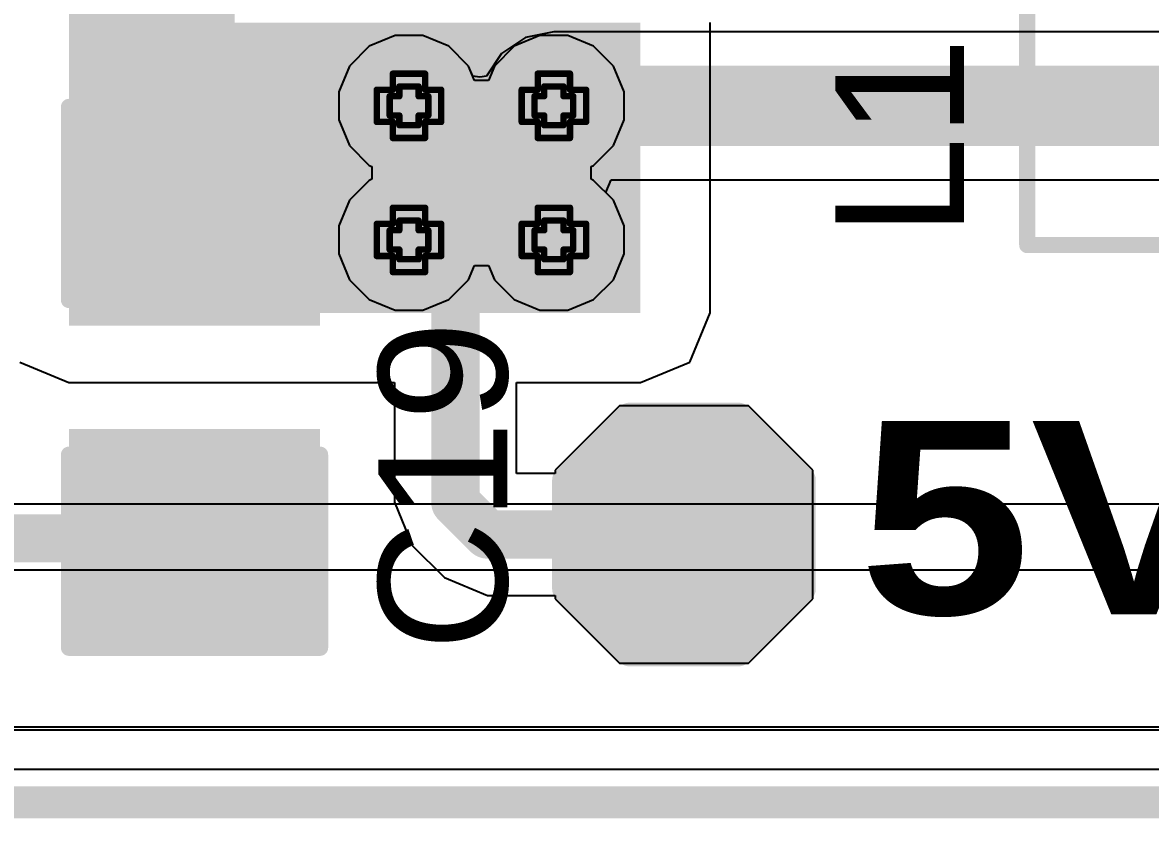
# Model space of a CAD drawing. Header units: inches. Extents: x -4 to 5258, y -4 to 5281.
# Drawn here: x 11.73 to 20.63, y -4.12 to 2.16 of the extents above; entities that cross this region are included whole.
import ezdxf

# ---------------------------------------------------------------- set-up
doc = ezdxf.new("R2010")
doc.units = ezdxf.units.IN
for name, color, linetype in [('Board Outline', 216, 'Continuous'), ('Bottom Layer', 5, 'Continuous'), ('Bottom Solder', 6, 'Continuous'), ('Drill Drawing', 1, 'Continuous'), ('Layer 1', 16, 'Continuous'), ('Layer 2', 76, 'Continuous'), ('Top Layer', 1, 'Continuous'), ('Top Overlay', 2, 'Continuous'), ('Top Paste', 8, 'Continuous'), ('Top Solder', 216, 'Continuous'), ('Via Holes', 16, 'Continuous')]:
    doc.layers.add(name, color=color, linetype=linetype)
doc.styles.add('Arial', font='', dxfattribs={"height": 0.2})
doc.styles.add('Arial Black_Bold', font='', dxfattribs={"height": 0.2})
doc.styles.get('Arial').set_extended_font_data('Arial')
doc.styles.get('Arial Black_Bold').set_extended_font_data('Arial Black', bold=True)

# ---------------------------------------------------------------- blocks, each defined once
blk = doc.blocks.new('T__________34')
at = {"layer": 'Top Layer'}
blk.add_hatch(color=1, dxfattribs=at).paths.add_polyline_path([(0.381, 0.762), (-0.381, 0.762), (-0.762, 0.381), (-0.762, -0.381), (-0.381, -0.762), (0.381, -0.762), (0.762, -0.381), (0.762, 0.381)])
at = {"layer": 'Top Paste'}
blk.add_hatch(color=8, dxfattribs=at).paths.add_polyline_path([(0.381, 0.762), (-0.381, 0.762), (-0.762, 0.381), (-0.762, -0.381), (-0.381, -0.762), (0.381, -0.762), (0.762, -0.381), (0.762, 0.381)])
at = {"layer": 'Top Solder'}
blk.add_hatch(color=216, dxfattribs=at).paths.add_polyline_path([(0.4318, 0.8636), (-0.4318, 0.8636), (-0.8636, 0.4318), (-0.8636, -0.4318), (-0.4318, -0.8636), (0.4318, -0.8636), (0.8636, -0.4318), (0.8636, 0.4318)])
at = {"layer": 'Top Overlay'}
for points in [[(-0.9398, 0.4318, 0.2, 0.2, 0), (-0.4318, 0.9398, 0.2, 0.2, 0)], [(-0.4318, 0.9398, 0.2, 0.2, 0), (0.4318, 0.9398, 0.2, 0.2, 0)], [(0.4318, 0.9398, 0.2, 0.2, 0), (0.9398, 0.4318, 0.2, 0.2, 0)], [(-0.9398, -0.4318, 0.2, 0.2, 0), (-0.9398, 0.4318, 0.2, 0.2, 0)], [(0.9398, -0.4318, 0.2, 0.2, 0), (0.9398, 0.4318, 0.2, 0.2, 0)], [(-0.9398, -0.4318, 0.2, 0.2, 0), (-0.4318, -0.9398, 0.2, 0.2, 0)], [(0.4318, -0.9398, 0.2, 0.2, 0), (0.9398, -0.4318, 0.2, 0.2, 0)], [(-0.4318, -0.9398, 0.2, 0.2, 0), (0.4318, -0.9398, 0.2, 0.2, 0)]]:
    blk.add_lwpolyline(points, format="xyseb", dxfattribs=at)
for points in [[(-0.4818, 0.9398, 0.1, 0.1, 1), (-0.3818, 0.9398, 0.1, 0.1, 1)], [(-0.4818, 0.9398, 0.1, 0.1, 1), (-0.3818, 0.9398, 0.1, 0.1, 1)], [(0.3818, 0.9398, 0.1, 0.1, 1), (0.4818, 0.9398, 0.1, 0.1, 1)], [(0.3818, 0.9398, 0.1, 0.1, 1), (0.4818, 0.9398, 0.1, 0.1, 1)], [(-0.9898, 0.4318, 0.1, 0.1, 1), (-0.8898, 0.4318, 0.1, 0.1, 1)], [(-0.9898, 0.4318, 0.1, 0.1, 1), (-0.8898, 0.4318, 0.1, 0.1, 1)], [(0.8898, 0.4318, 0.1, 0.1, 1), (0.9898, 0.4318, 0.1, 0.1, 1)], [(0.8898, 0.4318, 0.1, 0.1, 1), (0.9898, 0.4318, 0.1, 0.1, 1)], [(-0.9898, -0.4318, 0.1, 0.1, 1), (-0.8898, -0.4318, 0.1, 0.1, 1)], [(-0.9898, -0.4318, 0.1, 0.1, 1), (-0.8898, -0.4318, 0.1, 0.1, 1)], [(0.8898, -0.4318, 0.1, 0.1, 1), (0.9898, -0.4318, 0.1, 0.1, 1)], [(0.8898, -0.4318, 0.1, 0.1, 1), (0.9898, -0.4318, 0.1, 0.1, 1)], [(-0.4818, -0.9398, 0.1, 0.1, 1), (-0.3818, -0.9398, 0.1, 0.1, 1)], [(-0.4818, -0.9398, 0.1, 0.1, 1), (-0.3818, -0.9398, 0.1, 0.1, 1)], [(0.3818, -0.9398, 0.1, 0.1, 1), (0.4818, -0.9398, 0.1, 0.1, 1)], [(0.3818, -0.9398, 0.1, 0.1, 1), (0.4818, -0.9398, 0.1, 0.1, 1)]]:
    blk.add_lwpolyline(points, format="xyseb", close=True, dxfattribs=at)
blk = doc.blocks.new('SRP1265A_150M_205')
at = {"layer": 'Top Overlay'}
for points in [[(-6.3262, 6.3262, 0.127, 0.127, 0), (-6.3262, 3.0624, 0.127, 0.127, 0)], [(-6.3262, 6.3262, 0.127, 0.127, 0), (6.3262, 6.3262, 0.127, 0.127, 0)]]:
    blk.add_lwpolyline(points, format="xyseb", dxfattribs=at)
blk.add_lwpolyline([(-6.358, 6.3262, 0.0635, 0.0635, 1), (-6.2945, 6.3262, 0.0635, 0.0635, 1)], format="xyseb", close=True, dxfattribs=at)
blk.add_lwpolyline([(-6.358, 6.3262, 0.0635, 0.0635, 1), (-6.2945, 6.3262, 0.0635, 0.0635, 1)], format="xyseb", close=True, dxfattribs=at)
blk = doc.blocks.new('C___1206_292')
at = {"layer": 'Top Layer'}
for points in [[(-2.032, 0.889), (-0.508, 0.889), (-0.508, -0.889), (-2.032, -0.889)], [(0.508, 0.889), (2.032, 0.889), (2.032, -0.889), (0.508, -0.889)]]:
    blk.add_hatch(color=1, dxfattribs=at).paths.add_polyline_path(points)
at = {"layer": 'Top Paste'}
for points in [[(-2.032, 0.889), (-0.508, 0.889), (-0.508, -0.889), (-2.032, -0.889)], [(0.508, 0.889), (2.032, 0.889), (2.032, -0.889), (0.508, -0.889)]]:
    blk.add_hatch(color=8, dxfattribs=at).paths.add_polyline_path(points)
at = {"layer": 'Top Solder'}
for points in [[(-2.1336, 0.9906), (-0.4064, 0.9906), (-0.4064, -0.9906), (-2.1336, -0.9906)], [(0.4064, 0.9906), (2.1336, 0.9906), (2.1336, -0.9906), (0.4064, -0.9906)]]:
    blk.add_hatch(color=216, dxfattribs=at).paths.add_polyline_path(points)
at = {"layer": 'Top Overlay'}
for points in [[(-2.1336, 0.9906, 0.127, 0.127, 0), (-0.6096, 0.9906, 0.127, 0.127, 0)], [(-2.1336, 0.9906, 0.127, 0.127, 0), (-2.1336, -0.9906, 0.127, 0.127, 0)], [(0.6096, 0.9906, 0.127, 0.127, 0), (2.1336, 0.9906, 0.127, 0.127, 0)], [(2.1336, 0.9906, 0.127, 0.127, 0), (2.1336, -0.9906, 0.127, 0.127, 0)], [(-2.1336, -0.9906, 0.127, 0.127, 0), (-0.6096, -0.9906, 0.127, 0.127, 0)], [(0.6096, -0.9906, 0.127, 0.127, 0), (2.1336, -0.9906, 0.127, 0.127, 0)]]:
    blk.add_lwpolyline(points, format="xyseb", dxfattribs=at)
for points in [[(-2.1653, 0.9906, 0.0635, 0.0635, 1), (-2.1018, 0.9906, 0.0635, 0.0635, 1)], [(-2.1653, 0.9906, 0.0635, 0.0635, 1), (-2.1018, 0.9906, 0.0635, 0.0635, 1)], [(-0.6413, 0.9906, 0.0635, 0.0635, 1), (-0.5778, 0.9906, 0.0635, 0.0635, 1)], [(0.5779, 0.9906, 0.0635, 0.0635, 1), (0.6414, 0.9906, 0.0635, 0.0635, 1)], [(2.1019, 0.9906, 0.0635, 0.0635, 1), (2.1654, 0.9906, 0.0635, 0.0635, 1)], [(2.1019, 0.9906, 0.0635, 0.0635, 1), (2.1654, 0.9906, 0.0635, 0.0635, 1)], [(-2.1653, -0.9906, 0.0635, 0.0635, 1), (-2.1018, -0.9906, 0.0635, 0.0635, 1)], [(-2.1653, -0.9906, 0.0635, 0.0635, 1), (-2.1018, -0.9906, 0.0635, 0.0635, 1)], [(-0.6413, -0.9906, 0.0635, 0.0635, 1), (-0.5778, -0.9906, 0.0635, 0.0635, 1)], [(0.5779, -0.9906, 0.0635, 0.0635, 1), (0.6414, -0.9906, 0.0635, 0.0635, 1)], [(2.1019, -0.9906, 0.0635, 0.0635, 1), (2.1654, -0.9906, 0.0635, 0.0635, 1)], [(2.1019, -0.9906, 0.0635, 0.0635, 1), (2.1654, -0.9906, 0.0635, 0.0635, 1)]]:
    blk.add_lwpolyline(points, format="xyseb", close=True, dxfattribs=at)

msp = doc.modelspace()

# ---------------------------------------------------------------- hatches: boundary and pattern name
at = {"layer": 'Bottom Layer'}
h = msp.add_hatch(color=5, dxfattribs=at)
edge = h.paths.add_edge_path()
edge.add_arc((14.781, 1.5037), 0.3, 0, 360)
h = msp.add_hatch(color=5, dxfattribs=at)
edge = h.paths.add_edge_path()
edge.add_arc((15.924, 1.5037), 0.3, 0, 360)
h = msp.add_hatch(color=5, dxfattribs=at)
edge = h.paths.add_edge_path()
edge.add_arc((14.781, 0.446), 0.3, 0, 360)
h = msp.add_hatch(color=5, dxfattribs=at)
edge = h.paths.add_edge_path()
edge.add_arc((15.924, 0.446), 0.3, 0, 360)
at = {"layer": 'Bottom Solder'}
h = msp.add_hatch(color=6, dxfattribs=at)
edge = h.paths.add_edge_path()
edge.add_arc((14.781, 1.5037), 0.4016, 0, 360)
h = msp.add_hatch(color=6, dxfattribs=at)
edge = h.paths.add_edge_path()
edge.add_arc((15.924, 1.5037), 0.4016, 0, 360)
h = msp.add_hatch(color=6, dxfattribs=at)
edge = h.paths.add_edge_path()
edge.add_arc((14.781, 0.446), 0.4016, 0, 360)
h = msp.add_hatch(color=6, dxfattribs=at)
edge = h.paths.add_edge_path()
edge.add_arc((15.924, 0.446), 0.4016, 0, 360)
at = {"layer": 'Layer 1'}
h = msp.add_hatch(color=16, dxfattribs=at)
edge = h.paths.add_edge_path()
edge.add_arc((14.781, 1.5037), 0.3, 0, 360)
h = msp.add_hatch(color=16, dxfattribs=at)
edge = h.paths.add_edge_path()
edge.add_arc((15.924, 1.5037), 0.3, 0, 360)
h = msp.add_hatch(color=16, dxfattribs=at)
edge = h.paths.add_edge_path()
edge.add_arc((14.781, 0.446), 0.3, 0, 360)
h = msp.add_hatch(color=16, dxfattribs=at)
edge = h.paths.add_edge_path()
edge.add_arc((15.924, 0.446), 0.3, 0, 360)
at = {"layer": 'Layer 2'}
h = msp.add_hatch(color=76, dxfattribs=at)
edge = h.paths.add_edge_path()
edge.add_arc((14.781, 1.5037), 0.3, 0, 360)
h = msp.add_hatch(color=76, dxfattribs=at)
edge = h.paths.add_edge_path()
edge.add_arc((15.924, 1.5037), 0.3, 0, 360)
h = msp.add_hatch(color=76, dxfattribs=at)
edge = h.paths.add_edge_path()
edge.add_arc((14.781, 0.446), 0.3, 0, 360)
h = msp.add_hatch(color=76, dxfattribs=at)
edge = h.paths.add_edge_path()
edge.add_arc((15.924, 0.446), 0.3, 0, 360)
at = {"layer": 'Top Layer'}
for points in [[(12.0988, -0.1301), (13.4062, -0.1301), (13.4062, 3.2335), (12.0988, 3.2335)], [(12.1496, -0.1301), (16.6063, -0.1301), (16.6063, 2.1607), (12.1496, 2.1607)]]:
    msp.add_hatch(color=1, dxfattribs=at).paths.add_polyline_path(points)
h = msp.add_hatch(color=1, dxfattribs=at)
edge = h.paths.add_edge_path()
edge.add_arc((14.781, 1.5037), 0.3, 0, 360)
h = msp.add_hatch(color=1, dxfattribs=at)
edge = h.paths.add_edge_path()
edge.add_arc((15.924, 1.5037), 0.3, 0, 360)
h = msp.add_hatch(color=1, dxfattribs=at)
edge = h.paths.add_edge_path()
edge.add_arc((14.781, 0.446), 0.3, 0, 360)
h = msp.add_hatch(color=1, dxfattribs=at)
edge = h.paths.add_edge_path()
edge.add_arc((15.924, 0.446), 0.3, 0, 360)
at = {"layer": 'Top Solder'}
h = msp.add_hatch(color=216, dxfattribs=at)
edge = h.paths.add_edge_path()
edge.add_arc((14.781, 1.5037), 0.4016, 0, 360)
h = msp.add_hatch(color=216, dxfattribs=at)
edge = h.paths.add_edge_path()
edge.add_arc((15.924, 1.5037), 0.4016, 0, 360)
h = msp.add_hatch(color=216, dxfattribs=at)
edge = h.paths.add_edge_path()
edge.add_arc((14.781, 0.446), 0.4016, 0, 360)
h = msp.add_hatch(color=216, dxfattribs=at)
edge = h.paths.add_edge_path()
edge.add_arc((15.924, 0.446), 0.4016, 0, 360)
at = {"layer": 'Via Holes'}
h = msp.add_hatch(color=7, dxfattribs=at)
edge = h.paths.add_edge_path()
edge.add_arc((14.781, 1.5037), 0.15, 0, 360)
h = msp.add_hatch(color=7, dxfattribs=at)
edge = h.paths.add_edge_path()
edge.add_arc((15.924, 1.5037), 0.15, 0, 360)
h = msp.add_hatch(color=7, dxfattribs=at)
edge = h.paths.add_edge_path()
edge.add_arc((14.781, 0.446), 0.15, 0, 360)
h = msp.add_hatch(color=7, dxfattribs=at)
edge = h.paths.add_edge_path()
edge.add_arc((15.924, 0.446), 0.15, 0, 360)

# ---------------------------------------------------------------- linework, layer by layer
at = {"layer": 'Board Outline'}
msp.add_lwpolyline([(-4.0093, -3.9907, 0.254, 0.254, 0), (145.9907, -3.9907, 0.254, 0.254, 0)], format="xyseb", dxfattribs=at)
at = {"layer": 'Bottom Layer'}
for p, q in [((14.6708, 2.0577), (14.4671, 1.9733)), ((14.8912, 2.0577), (14.6708, 2.0577)), ((15.0948, 1.9733), (14.8912, 2.0577)), ((15.924, 2.0864), (15.701, 2.042)), ((23.9084, 2.0864), (15.924, 2.0864)), ((14.4671, 1.9733), (14.3113, 1.8175)), ((15.2506, 1.8175), (15.0948, 1.9733)), ((15.701, 2.042), (15.5119, 1.9157)), ((15.5119, 1.9157), (15.3934, 1.7383)), ((14.3113, 1.8175), (14.227, 1.6139)), ((15.284, 1.7368), (15.2506, 1.8175)), ((15.3412, 1.7311), (15.284, 1.7368)), ((15.3934, 1.7383), (15.3412, 1.7311)), ((14.227, 1.6139), (14.227, 1.3935)), ((14.227, 1.3935), (14.3113, 1.1898)), ((14.3113, 1.1898), (14.4671, 1.034)), ((14.4671, 1.034), (14.4874, 1.0256)), ((14.4874, 1.0256), (14.4874, 0.924)), ((14.4671, 0.9156), (14.3113, 0.7598)), ((14.4874, 0.924), (14.4671, 0.9156)), ((16.3341, 0.8194), (16.3761, 0.921)), ((16.3761, 0.921), (24.1498, 0.921)), ((16.3936, 0.7598), (16.3341, 0.8194)), ((14.3113, 0.7598), (14.227, 0.5562)), ((16.478, 0.5562), (16.3936, 0.7598)), ((14.227, 0.5562), (14.227, 0.3358)), ((16.478, 0.3358), (16.478, 0.5562)), ((14.227, 0.3358), (14.3113, 0.1322)), ((16.3936, 0.1322), (16.478, 0.3358)), ((15.2506, 0.1322), (15.2975, 0.2453)), ((15.2975, 0.2453), (15.4074, 0.2453)), ((15.4074, 0.2453), (15.4543, 0.1322)), ((14.3113, 0.1322), (14.4671, -0.0237)), ((15.0948, -0.0237), (15.2506, 0.1322)), ((15.4543, 0.1322), (15.6101, -0.0237)), ((16.2378, -0.0237), (16.3936, 0.1322)), ((14.4671, -0.0237), (14.6708, -0.108)), ((14.8912, -0.108), (15.0948, -0.0237)), ((15.6101, -0.0237), (15.8138, -0.108)), ((16.0342, -0.108), (16.2378, -0.0237)), ((14.6708, -0.108), (14.8912, -0.108)), ((15.8138, -0.108), (16.0342, -0.108)), ((49.0631, -3.4203), (3.5813, -3.4203))]:
    msp.add_line(p, q, dxfattribs=at)
msp.add_lwpolyline([(15.924, 1.5037, 0.635, 0.635, 0), (24.1498, 1.5037, 0.635, 0.635, 0)], format="xyseb", dxfattribs=at)
msp.add_lwpolyline([(15.7652, 1.5037, 0.3175, 0.3175, 1), (16.0827, 1.5037, 0.3175, 0.3175, 1)], format="xyseb", close=True, dxfattribs=at)
at = {"layer": 'Drill Drawing'}
for points in [[(14.654, 1.6307, 0.0508, 0.0508, 0), (14.654, 1.7577, 0.0508, 0.0508, 0)], [(14.654, 1.7577, 0.0508, 0.0508, 0), (14.908, 1.7577, 0.0508, 0.0508, 0)], [(14.908, 1.6307, 0.0508, 0.0508, 0), (14.908, 1.7577, 0.0508, 0.0508, 0)], [(15.797, 1.6307, 0.0508, 0.0508, 0), (15.797, 1.7577, 0.0508, 0.0508, 0)], [(15.797, 1.7577, 0.0508, 0.0508, 0), (16.051, 1.7577, 0.0508, 0.0508, 0)], [(16.051, 1.6307, 0.0508, 0.0508, 0), (16.051, 1.7577, 0.0508, 0.0508, 0)], [(14.527, 1.3767, 0.0508, 0.0508, 0), (14.527, 1.6307, 0.0508, 0.0508, 0)], [(14.527, 1.6307, 0.0508, 0.0508, 0), (14.654, 1.6307, 0.0508, 0.0508, 0)], [(14.6286, 1.4275, 0.0508, 0.0508, 0), (14.6286, 1.5799, 0.0508, 0.0508, 0)], [(14.6286, 1.5799, 0.0508, 0.0508, 0), (14.7048, 1.5799, 0.0508, 0.0508, 0)], [(14.7048, 1.5799, 0.0508, 0.0508, 0), (14.7048, 1.6561, 0.0508, 0.0508, 0)], [(14.7048, 1.6561, 0.0508, 0.0508, 0), (14.8572, 1.6561, 0.0508, 0.0508, 0)], [(14.8572, 1.5799, 0.0508, 0.0508, 0), (14.8572, 1.6561, 0.0508, 0.0508, 0)], [(14.8572, 1.5799, 0.0508, 0.0508, 0), (14.9334, 1.5799, 0.0508, 0.0508, 0)], [(14.908, 1.6307, 0.0508, 0.0508, 0), (15.035, 1.6307, 0.0508, 0.0508, 0)], [(14.9334, 1.4275, 0.0508, 0.0508, 0), (14.9334, 1.5799, 0.0508, 0.0508, 0)], [(15.035, 1.3767, 0.0508, 0.0508, 0), (15.035, 1.6307, 0.0508, 0.0508, 0)], [(15.67, 1.3767, 0.0508, 0.0508, 0), (15.67, 1.6307, 0.0508, 0.0508, 0)], [(15.67, 1.6307, 0.0508, 0.0508, 0), (15.797, 1.6307, 0.0508, 0.0508, 0)], [(15.7716, 1.4275, 0.0508, 0.0508, 0), (15.7716, 1.5799, 0.0508, 0.0508, 0)], [(15.7716, 1.5799, 0.0508, 0.0508, 0), (15.8478, 1.5799, 0.0508, 0.0508, 0)], [(15.8478, 1.5799, 0.0508, 0.0508, 0), (15.8478, 1.6561, 0.0508, 0.0508, 0)], [(15.8478, 1.6561, 0.0508, 0.0508, 0), (16.0002, 1.6561, 0.0508, 0.0508, 0)], [(16.0002, 1.5799, 0.0508, 0.0508, 0), (16.0002, 1.6561, 0.0508, 0.0508, 0)], [(16.0002, 1.5799, 0.0508, 0.0508, 0), (16.0764, 1.5799, 0.0508, 0.0508, 0)], [(16.051, 1.6307, 0.0508, 0.0508, 0), (16.178, 1.6307, 0.0508, 0.0508, 0)], [(16.0764, 1.4275, 0.0508, 0.0508, 0), (16.0764, 1.5799, 0.0508, 0.0508, 0)], [(16.178, 1.3767, 0.0508, 0.0508, 0), (16.178, 1.6307, 0.0508, 0.0508, 0)], [(14.6286, 1.4275, 0.0508, 0.0508, 0), (14.7048, 1.4275, 0.0508, 0.0508, 0)], [(14.7048, 1.3513, 0.0508, 0.0508, 0), (14.7048, 1.4275, 0.0508, 0.0508, 0)], [(14.8572, 1.4275, 0.0508, 0.0508, 0), (14.9334, 1.4275, 0.0508, 0.0508, 0)], [(14.8572, 1.3513, 0.0508, 0.0508, 0), (14.8572, 1.4275, 0.0508, 0.0508, 0)], [(15.7716, 1.4275, 0.0508, 0.0508, 0), (15.8478, 1.4275, 0.0508, 0.0508, 0)], [(15.8478, 1.3513, 0.0508, 0.0508, 0), (15.8478, 1.4275, 0.0508, 0.0508, 0)], [(16.0002, 1.4275, 0.0508, 0.0508, 0), (16.0764, 1.4275, 0.0508, 0.0508, 0)], [(16.0002, 1.3513, 0.0508, 0.0508, 0), (16.0002, 1.4275, 0.0508, 0.0508, 0)], [(14.527, 1.3767, 0.0508, 0.0508, 0), (14.654, 1.3767, 0.0508, 0.0508, 0)], [(14.654, 1.2497, 0.0508, 0.0508, 0), (14.654, 1.3767, 0.0508, 0.0508, 0)], [(14.7048, 1.3513, 0.0508, 0.0508, 0), (14.8572, 1.3513, 0.0508, 0.0508, 0)], [(14.908, 1.3767, 0.0508, 0.0508, 0), (15.035, 1.3767, 0.0508, 0.0508, 0)], [(14.908, 1.2497, 0.0508, 0.0508, 0), (14.908, 1.3767, 0.0508, 0.0508, 0)], [(15.67, 1.3767, 0.0508, 0.0508, 0), (15.797, 1.3767, 0.0508, 0.0508, 0)], [(15.797, 1.2497, 0.0508, 0.0508, 0), (15.797, 1.3767, 0.0508, 0.0508, 0)], [(15.8478, 1.3513, 0.0508, 0.0508, 0), (16.0002, 1.3513, 0.0508, 0.0508, 0)], [(16.051, 1.3767, 0.0508, 0.0508, 0), (16.178, 1.3767, 0.0508, 0.0508, 0)], [(16.051, 1.2497, 0.0508, 0.0508, 0), (16.051, 1.3767, 0.0508, 0.0508, 0)], [(14.654, 1.2497, 0.0508, 0.0508, 0), (14.908, 1.2497, 0.0508, 0.0508, 0)], [(15.797, 1.2497, 0.0508, 0.0508, 0), (16.051, 1.2497, 0.0508, 0.0508, 0)], [(14.654, 0.573, 0.0508, 0.0508, 0), (14.654, 0.7, 0.0508, 0.0508, 0)], [(14.654, 0.7, 0.0508, 0.0508, 0), (14.908, 0.7, 0.0508, 0.0508, 0)], [(14.908, 0.573, 0.0508, 0.0508, 0), (14.908, 0.7, 0.0508, 0.0508, 0)], [(15.797, 0.573, 0.0508, 0.0508, 0), (15.797, 0.7, 0.0508, 0.0508, 0)], [(15.797, 0.7, 0.0508, 0.0508, 0), (16.051, 0.7, 0.0508, 0.0508, 0)], [(16.051, 0.573, 0.0508, 0.0508, 0), (16.051, 0.7, 0.0508, 0.0508, 0)], [(14.7048, 0.5222, 0.0508, 0.0508, 0), (14.7048, 0.5984, 0.0508, 0.0508, 0)], [(14.7048, 0.5984, 0.0508, 0.0508, 0), (14.8572, 0.5984, 0.0508, 0.0508, 0)], [(14.8572, 0.5222, 0.0508, 0.0508, 0), (14.8572, 0.5984, 0.0508, 0.0508, 0)], [(15.8478, 0.5222, 0.0508, 0.0508, 0), (15.8478, 0.5984, 0.0508, 0.0508, 0)], [(15.8478, 0.5984, 0.0508, 0.0508, 0), (16.0002, 0.5984, 0.0508, 0.0508, 0)], [(16.0002, 0.5222, 0.0508, 0.0508, 0), (16.0002, 0.5984, 0.0508, 0.0508, 0)], [(14.527, 0.319, 0.0508, 0.0508, 0), (14.527, 0.573, 0.0508, 0.0508, 0)], [(14.527, 0.573, 0.0508, 0.0508, 0), (14.654, 0.573, 0.0508, 0.0508, 0)], [(14.6286, 0.3698, 0.0508, 0.0508, 0), (14.6286, 0.5222, 0.0508, 0.0508, 0)], [(14.6286, 0.5222, 0.0508, 0.0508, 0), (14.7048, 0.5222, 0.0508, 0.0508, 0)], [(14.8572, 0.5222, 0.0508, 0.0508, 0), (14.9334, 0.5222, 0.0508, 0.0508, 0)], [(14.908, 0.573, 0.0508, 0.0508, 0), (15.035, 0.573, 0.0508, 0.0508, 0)], [(14.9334, 0.3698, 0.0508, 0.0508, 0), (14.9334, 0.5222, 0.0508, 0.0508, 0)], [(15.035, 0.319, 0.0508, 0.0508, 0), (15.035, 0.573, 0.0508, 0.0508, 0)], [(15.67, 0.319, 0.0508, 0.0508, 0), (15.67, 0.573, 0.0508, 0.0508, 0)], [(15.67, 0.573, 0.0508, 0.0508, 0), (15.797, 0.573, 0.0508, 0.0508, 0)], [(15.7716, 0.3698, 0.0508, 0.0508, 0), (15.7716, 0.5222, 0.0508, 0.0508, 0)], [(15.7716, 0.5222, 0.0508, 0.0508, 0), (15.8478, 0.5222, 0.0508, 0.0508, 0)], [(16.0002, 0.5222, 0.0508, 0.0508, 0), (16.0764, 0.5222, 0.0508, 0.0508, 0)], [(16.051, 0.573, 0.0508, 0.0508, 0), (16.178, 0.573, 0.0508, 0.0508, 0)], [(16.0764, 0.3698, 0.0508, 0.0508, 0), (16.0764, 0.5222, 0.0508, 0.0508, 0)], [(16.178, 0.319, 0.0508, 0.0508, 0), (16.178, 0.573, 0.0508, 0.0508, 0)], [(14.6286, 0.3698, 0.0508, 0.0508, 0), (14.7048, 0.3698, 0.0508, 0.0508, 0)], [(14.7048, 0.2936, 0.0508, 0.0508, 0), (14.7048, 0.3698, 0.0508, 0.0508, 0)], [(14.8572, 0.3698, 0.0508, 0.0508, 0), (14.9334, 0.3698, 0.0508, 0.0508, 0)], [(14.8572, 0.2936, 0.0508, 0.0508, 0), (14.8572, 0.3698, 0.0508, 0.0508, 0)], [(15.7716, 0.3698, 0.0508, 0.0508, 0), (15.8478, 0.3698, 0.0508, 0.0508, 0)], [(15.8478, 0.2936, 0.0508, 0.0508, 0), (15.8478, 0.3698, 0.0508, 0.0508, 0)], [(16.0002, 0.3698, 0.0508, 0.0508, 0), (16.0764, 0.3698, 0.0508, 0.0508, 0)], [(16.0002, 0.2936, 0.0508, 0.0508, 0), (16.0002, 0.3698, 0.0508, 0.0508, 0)], [(14.527, 0.319, 0.0508, 0.0508, 0), (14.654, 0.319, 0.0508, 0.0508, 0)], [(14.654, 0.192, 0.0508, 0.0508, 0), (14.654, 0.319, 0.0508, 0.0508, 0)], [(14.7048, 0.2936, 0.0508, 0.0508, 0), (14.8572, 0.2936, 0.0508, 0.0508, 0)], [(14.908, 0.319, 0.0508, 0.0508, 0), (15.035, 0.319, 0.0508, 0.0508, 0)], [(14.908, 0.192, 0.0508, 0.0508, 0), (14.908, 0.319, 0.0508, 0.0508, 0)], [(15.67, 0.319, 0.0508, 0.0508, 0), (15.797, 0.319, 0.0508, 0.0508, 0)], [(15.797, 0.192, 0.0508, 0.0508, 0), (15.797, 0.319, 0.0508, 0.0508, 0)], [(15.8478, 0.2936, 0.0508, 0.0508, 0), (16.0002, 0.2936, 0.0508, 0.0508, 0)], [(16.051, 0.319, 0.0508, 0.0508, 0), (16.178, 0.319, 0.0508, 0.0508, 0)], [(16.051, 0.192, 0.0508, 0.0508, 0), (16.051, 0.319, 0.0508, 0.0508, 0)], [(14.654, 0.192, 0.0508, 0.0508, 0), (14.908, 0.192, 0.0508, 0.0508, 0)], [(15.797, 0.192, 0.0508, 0.0508, 0), (16.051, 0.192, 0.0508, 0.0508, 0)]]:
    msp.add_lwpolyline(points, format="xyseb", dxfattribs=at)
for points in [[(14.6413, 1.7577, 0.0254, 0.0254, 1), (14.6667, 1.7577, 0.0254, 0.0254, 1)], [(14.6413, 1.7577, 0.0254, 0.0254, 1), (14.6667, 1.7577, 0.0254, 0.0254, 1)], [(14.8953, 1.7577, 0.0254, 0.0254, 1), (14.9207, 1.7577, 0.0254, 0.0254, 1)], [(14.8953, 1.7577, 0.0254, 0.0254, 1), (14.9207, 1.7577, 0.0254, 0.0254, 1)], [(15.7843, 1.7577, 0.0254, 0.0254, 1), (15.8097, 1.7577, 0.0254, 0.0254, 1)], [(15.7843, 1.7577, 0.0254, 0.0254, 1), (15.8097, 1.7577, 0.0254, 0.0254, 1)], [(16.0383, 1.7577, 0.0254, 0.0254, 1), (16.0637, 1.7577, 0.0254, 0.0254, 1)], [(16.0383, 1.7577, 0.0254, 0.0254, 1), (16.0637, 1.7577, 0.0254, 0.0254, 1)], [(14.5143, 1.6307, 0.0254, 0.0254, 1), (14.5397, 1.6307, 0.0254, 0.0254, 1)], [(14.5143, 1.6307, 0.0254, 0.0254, 1), (14.5397, 1.6307, 0.0254, 0.0254, 1)], [(14.6159, 1.5799, 0.0254, 0.0254, 1), (14.6413, 1.5799, 0.0254, 0.0254, 1)], [(14.6159, 1.5799, 0.0254, 0.0254, 1), (14.6413, 1.5799, 0.0254, 0.0254, 1)], [(14.6413, 1.6307, 0.0254, 0.0254, 1), (14.6667, 1.6307, 0.0254, 0.0254, 1)], [(14.6413, 1.6307, 0.0254, 0.0254, 1), (14.6667, 1.6307, 0.0254, 0.0254, 1)], [(14.6921, 1.6561, 0.0254, 0.0254, 1), (14.7175, 1.6561, 0.0254, 0.0254, 1)], [(14.6921, 1.6561, 0.0254, 0.0254, 1), (14.7175, 1.6561, 0.0254, 0.0254, 1)], [(14.6921, 1.5799, 0.0254, 0.0254, 1), (14.7175, 1.5799, 0.0254, 0.0254, 1)], [(14.6921, 1.5799, 0.0254, 0.0254, 1), (14.7175, 1.5799, 0.0254, 0.0254, 1)], [(14.8445, 1.6561, 0.0254, 0.0254, 1), (14.8699, 1.6561, 0.0254, 0.0254, 1)], [(14.8445, 1.6561, 0.0254, 0.0254, 1), (14.8699, 1.6561, 0.0254, 0.0254, 1)], [(14.8445, 1.5799, 0.0254, 0.0254, 1), (14.8699, 1.5799, 0.0254, 0.0254, 1)], [(14.8445, 1.5799, 0.0254, 0.0254, 1), (14.8699, 1.5799, 0.0254, 0.0254, 1)], [(14.8953, 1.6307, 0.0254, 0.0254, 1), (14.9207, 1.6307, 0.0254, 0.0254, 1)], [(14.8953, 1.6307, 0.0254, 0.0254, 1), (14.9207, 1.6307, 0.0254, 0.0254, 1)], [(14.9207, 1.5799, 0.0254, 0.0254, 1), (14.9461, 1.5799, 0.0254, 0.0254, 1)], [(14.9207, 1.5799, 0.0254, 0.0254, 1), (14.9461, 1.5799, 0.0254, 0.0254, 1)], [(15.0223, 1.6307, 0.0254, 0.0254, 1), (15.0477, 1.6307, 0.0254, 0.0254, 1)], [(15.0223, 1.6307, 0.0254, 0.0254, 1), (15.0477, 1.6307, 0.0254, 0.0254, 1)], [(15.6573, 1.6307, 0.0254, 0.0254, 1), (15.6827, 1.6307, 0.0254, 0.0254, 1)], [(15.6573, 1.6307, 0.0254, 0.0254, 1), (15.6827, 1.6307, 0.0254, 0.0254, 1)], [(15.7589, 1.5799, 0.0254, 0.0254, 1), (15.7843, 1.5799, 0.0254, 0.0254, 1)], [(15.7589, 1.5799, 0.0254, 0.0254, 1), (15.7843, 1.5799, 0.0254, 0.0254, 1)], [(15.7843, 1.6307, 0.0254, 0.0254, 1), (15.8097, 1.6307, 0.0254, 0.0254, 1)], [(15.7843, 1.6307, 0.0254, 0.0254, 1), (15.8097, 1.6307, 0.0254, 0.0254, 1)], [(15.8351, 1.6561, 0.0254, 0.0254, 1), (15.8605, 1.6561, 0.0254, 0.0254, 1)], [(15.8351, 1.6561, 0.0254, 0.0254, 1), (15.8605, 1.6561, 0.0254, 0.0254, 1)], [(15.8351, 1.5799, 0.0254, 0.0254, 1), (15.8605, 1.5799, 0.0254, 0.0254, 1)], [(15.8351, 1.5799, 0.0254, 0.0254, 1), (15.8605, 1.5799, 0.0254, 0.0254, 1)], [(15.9875, 1.6561, 0.0254, 0.0254, 1), (16.0129, 1.6561, 0.0254, 0.0254, 1)], [(15.9875, 1.6561, 0.0254, 0.0254, 1), (16.0129, 1.6561, 0.0254, 0.0254, 1)], [(15.9875, 1.5799, 0.0254, 0.0254, 1), (16.0129, 1.5799, 0.0254, 0.0254, 1)], [(15.9875, 1.5799, 0.0254, 0.0254, 1), (16.0129, 1.5799, 0.0254, 0.0254, 1)], [(16.0383, 1.6307, 0.0254, 0.0254, 1), (16.0637, 1.6307, 0.0254, 0.0254, 1)], [(16.0383, 1.6307, 0.0254, 0.0254, 1), (16.0637, 1.6307, 0.0254, 0.0254, 1)], [(16.0637, 1.5799, 0.0254, 0.0254, 1), (16.0891, 1.5799, 0.0254, 0.0254, 1)], [(16.0637, 1.5799, 0.0254, 0.0254, 1), (16.0891, 1.5799, 0.0254, 0.0254, 1)], [(16.1653, 1.6307, 0.0254, 0.0254, 1), (16.1907, 1.6307, 0.0254, 0.0254, 1)], [(16.1653, 1.6307, 0.0254, 0.0254, 1), (16.1907, 1.6307, 0.0254, 0.0254, 1)], [(14.6159, 1.4275, 0.0254, 0.0254, 1), (14.6413, 1.4275, 0.0254, 0.0254, 1)], [(14.6159, 1.4275, 0.0254, 0.0254, 1), (14.6413, 1.4275, 0.0254, 0.0254, 1)], [(14.6921, 1.4275, 0.0254, 0.0254, 1), (14.7175, 1.4275, 0.0254, 0.0254, 1)], [(14.6921, 1.4275, 0.0254, 0.0254, 1), (14.7175, 1.4275, 0.0254, 0.0254, 1)], [(14.8445, 1.4275, 0.0254, 0.0254, 1), (14.8699, 1.4275, 0.0254, 0.0254, 1)], [(14.8445, 1.4275, 0.0254, 0.0254, 1), (14.8699, 1.4275, 0.0254, 0.0254, 1)], [(14.9207, 1.4275, 0.0254, 0.0254, 1), (14.9461, 1.4275, 0.0254, 0.0254, 1)], [(14.9207, 1.4275, 0.0254, 0.0254, 1), (14.9461, 1.4275, 0.0254, 0.0254, 1)], [(15.7589, 1.4275, 0.0254, 0.0254, 1), (15.7843, 1.4275, 0.0254, 0.0254, 1)], [(15.7589, 1.4275, 0.0254, 0.0254, 1), (15.7843, 1.4275, 0.0254, 0.0254, 1)], [(15.8351, 1.4275, 0.0254, 0.0254, 1), (15.8605, 1.4275, 0.0254, 0.0254, 1)], [(15.8351, 1.4275, 0.0254, 0.0254, 1), (15.8605, 1.4275, 0.0254, 0.0254, 1)], [(15.9875, 1.4275, 0.0254, 0.0254, 1), (16.0129, 1.4275, 0.0254, 0.0254, 1)], [(15.9875, 1.4275, 0.0254, 0.0254, 1), (16.0129, 1.4275, 0.0254, 0.0254, 1)], [(16.0637, 1.4275, 0.0254, 0.0254, 1), (16.0891, 1.4275, 0.0254, 0.0254, 1)], [(16.0637, 1.4275, 0.0254, 0.0254, 1), (16.0891, 1.4275, 0.0254, 0.0254, 1)], [(14.5143, 1.3767, 0.0254, 0.0254, 1), (14.5397, 1.3767, 0.0254, 0.0254, 1)], [(14.5143, 1.3767, 0.0254, 0.0254, 1), (14.5397, 1.3767, 0.0254, 0.0254, 1)], [(14.6413, 1.3767, 0.0254, 0.0254, 1), (14.6667, 1.3767, 0.0254, 0.0254, 1)], [(14.6413, 1.3767, 0.0254, 0.0254, 1), (14.6667, 1.3767, 0.0254, 0.0254, 1)], [(14.6921, 1.3513, 0.0254, 0.0254, 1), (14.7175, 1.3513, 0.0254, 0.0254, 1)], [(14.6921, 1.3513, 0.0254, 0.0254, 1), (14.7175, 1.3513, 0.0254, 0.0254, 1)], [(14.8445, 1.3513, 0.0254, 0.0254, 1), (14.8699, 1.3513, 0.0254, 0.0254, 1)], [(14.8445, 1.3513, 0.0254, 0.0254, 1), (14.8699, 1.3513, 0.0254, 0.0254, 1)], [(14.8953, 1.3767, 0.0254, 0.0254, 1), (14.9207, 1.3767, 0.0254, 0.0254, 1)], [(14.8953, 1.3767, 0.0254, 0.0254, 1), (14.9207, 1.3767, 0.0254, 0.0254, 1)], [(15.0223, 1.3767, 0.0254, 0.0254, 1), (15.0477, 1.3767, 0.0254, 0.0254, 1)], [(15.0223, 1.3767, 0.0254, 0.0254, 1), (15.0477, 1.3767, 0.0254, 0.0254, 1)], [(15.6573, 1.3767, 0.0254, 0.0254, 1), (15.6827, 1.3767, 0.0254, 0.0254, 1)], [(15.6573, 1.3767, 0.0254, 0.0254, 1), (15.6827, 1.3767, 0.0254, 0.0254, 1)], [(15.7843, 1.3767, 0.0254, 0.0254, 1), (15.8097, 1.3767, 0.0254, 0.0254, 1)], [(15.7843, 1.3767, 0.0254, 0.0254, 1), (15.8097, 1.3767, 0.0254, 0.0254, 1)], [(15.8351, 1.3513, 0.0254, 0.0254, 1), (15.8605, 1.3513, 0.0254, 0.0254, 1)], [(15.8351, 1.3513, 0.0254, 0.0254, 1), (15.8605, 1.3513, 0.0254, 0.0254, 1)], [(15.9875, 1.3513, 0.0254, 0.0254, 1), (16.0129, 1.3513, 0.0254, 0.0254, 1)], [(15.9875, 1.3513, 0.0254, 0.0254, 1), (16.0129, 1.3513, 0.0254, 0.0254, 1)], [(16.0383, 1.3767, 0.0254, 0.0254, 1), (16.0637, 1.3767, 0.0254, 0.0254, 1)], [(16.0383, 1.3767, 0.0254, 0.0254, 1), (16.0637, 1.3767, 0.0254, 0.0254, 1)], [(16.1653, 1.3767, 0.0254, 0.0254, 1), (16.1907, 1.3767, 0.0254, 0.0254, 1)], [(16.1653, 1.3767, 0.0254, 0.0254, 1), (16.1907, 1.3767, 0.0254, 0.0254, 1)], [(14.6413, 1.2497, 0.0254, 0.0254, 1), (14.6667, 1.2497, 0.0254, 0.0254, 1)], [(14.6413, 1.2497, 0.0254, 0.0254, 1), (14.6667, 1.2497, 0.0254, 0.0254, 1)], [(14.8953, 1.2497, 0.0254, 0.0254, 1), (14.9207, 1.2497, 0.0254, 0.0254, 1)], [(14.8953, 1.2497, 0.0254, 0.0254, 1), (14.9207, 1.2497, 0.0254, 0.0254, 1)], [(15.7843, 1.2497, 0.0254, 0.0254, 1), (15.8097, 1.2497, 0.0254, 0.0254, 1)], [(15.7843, 1.2497, 0.0254, 0.0254, 1), (15.8097, 1.2497, 0.0254, 0.0254, 1)], [(16.0383, 1.2497, 0.0254, 0.0254, 1), (16.0637, 1.2497, 0.0254, 0.0254, 1)], [(16.0383, 1.2497, 0.0254, 0.0254, 1), (16.0637, 1.2497, 0.0254, 0.0254, 1)], [(14.6413, 0.7, 0.0254, 0.0254, 1), (14.6667, 0.7, 0.0254, 0.0254, 1)], [(14.6413, 0.7, 0.0254, 0.0254, 1), (14.6667, 0.7, 0.0254, 0.0254, 1)], [(14.8953, 0.7, 0.0254, 0.0254, 1), (14.9207, 0.7, 0.0254, 0.0254, 1)], [(14.8953, 0.7, 0.0254, 0.0254, 1), (14.9207, 0.7, 0.0254, 0.0254, 1)], [(15.7843, 0.7, 0.0254, 0.0254, 1), (15.8097, 0.7, 0.0254, 0.0254, 1)], [(15.7843, 0.7, 0.0254, 0.0254, 1), (15.8097, 0.7, 0.0254, 0.0254, 1)], [(16.0383, 0.7, 0.0254, 0.0254, 1), (16.0637, 0.7, 0.0254, 0.0254, 1)], [(16.0383, 0.7, 0.0254, 0.0254, 1), (16.0637, 0.7, 0.0254, 0.0254, 1)], [(14.6921, 0.5984, 0.0254, 0.0254, 1), (14.7175, 0.5984, 0.0254, 0.0254, 1)], [(14.6921, 0.5984, 0.0254, 0.0254, 1), (14.7175, 0.5984, 0.0254, 0.0254, 1)], [(14.8445, 0.5984, 0.0254, 0.0254, 1), (14.8699, 0.5984, 0.0254, 0.0254, 1)], [(14.8445, 0.5984, 0.0254, 0.0254, 1), (14.8699, 0.5984, 0.0254, 0.0254, 1)], [(15.8351, 0.5984, 0.0254, 0.0254, 1), (15.8605, 0.5984, 0.0254, 0.0254, 1)], [(15.8351, 0.5984, 0.0254, 0.0254, 1), (15.8605, 0.5984, 0.0254, 0.0254, 1)], [(15.9875, 0.5984, 0.0254, 0.0254, 1), (16.0129, 0.5984, 0.0254, 0.0254, 1)], [(15.9875, 0.5984, 0.0254, 0.0254, 1), (16.0129, 0.5984, 0.0254, 0.0254, 1)], [(14.5143, 0.573, 0.0254, 0.0254, 1), (14.5397, 0.573, 0.0254, 0.0254, 1)], [(14.5143, 0.573, 0.0254, 0.0254, 1), (14.5397, 0.573, 0.0254, 0.0254, 1)], [(14.6159, 0.5222, 0.0254, 0.0254, 1), (14.6413, 0.5222, 0.0254, 0.0254, 1)], [(14.6159, 0.5222, 0.0254, 0.0254, 1), (14.6413, 0.5222, 0.0254, 0.0254, 1)], [(14.6413, 0.573, 0.0254, 0.0254, 1), (14.6667, 0.573, 0.0254, 0.0254, 1)], [(14.6413, 0.573, 0.0254, 0.0254, 1), (14.6667, 0.573, 0.0254, 0.0254, 1)], [(14.6921, 0.5222, 0.0254, 0.0254, 1), (14.7175, 0.5222, 0.0254, 0.0254, 1)], [(14.6921, 0.5222, 0.0254, 0.0254, 1), (14.7175, 0.5222, 0.0254, 0.0254, 1)], [(14.8445, 0.5222, 0.0254, 0.0254, 1), (14.8699, 0.5222, 0.0254, 0.0254, 1)], [(14.8445, 0.5222, 0.0254, 0.0254, 1), (14.8699, 0.5222, 0.0254, 0.0254, 1)], [(14.8953, 0.573, 0.0254, 0.0254, 1), (14.9207, 0.573, 0.0254, 0.0254, 1)], [(14.8953, 0.573, 0.0254, 0.0254, 1), (14.9207, 0.573, 0.0254, 0.0254, 1)], [(14.9207, 0.5222, 0.0254, 0.0254, 1), (14.9461, 0.5222, 0.0254, 0.0254, 1)], [(14.9207, 0.5222, 0.0254, 0.0254, 1), (14.9461, 0.5222, 0.0254, 0.0254, 1)], [(15.0223, 0.573, 0.0254, 0.0254, 1), (15.0477, 0.573, 0.0254, 0.0254, 1)], [(15.0223, 0.573, 0.0254, 0.0254, 1), (15.0477, 0.573, 0.0254, 0.0254, 1)], [(15.6573, 0.573, 0.0254, 0.0254, 1), (15.6827, 0.573, 0.0254, 0.0254, 1)], [(15.6573, 0.573, 0.0254, 0.0254, 1), (15.6827, 0.573, 0.0254, 0.0254, 1)], [(15.7589, 0.5222, 0.0254, 0.0254, 1), (15.7843, 0.5222, 0.0254, 0.0254, 1)], [(15.7589, 0.5222, 0.0254, 0.0254, 1), (15.7843, 0.5222, 0.0254, 0.0254, 1)], [(15.7843, 0.573, 0.0254, 0.0254, 1), (15.8097, 0.573, 0.0254, 0.0254, 1)], [(15.7843, 0.573, 0.0254, 0.0254, 1), (15.8097, 0.573, 0.0254, 0.0254, 1)], [(15.8351, 0.5222, 0.0254, 0.0254, 1), (15.8605, 0.5222, 0.0254, 0.0254, 1)], [(15.8351, 0.5222, 0.0254, 0.0254, 1), (15.8605, 0.5222, 0.0254, 0.0254, 1)], [(15.9875, 0.5222, 0.0254, 0.0254, 1), (16.0129, 0.5222, 0.0254, 0.0254, 1)], [(15.9875, 0.5222, 0.0254, 0.0254, 1), (16.0129, 0.5222, 0.0254, 0.0254, 1)], [(16.0383, 0.573, 0.0254, 0.0254, 1), (16.0637, 0.573, 0.0254, 0.0254, 1)], [(16.0383, 0.573, 0.0254, 0.0254, 1), (16.0637, 0.573, 0.0254, 0.0254, 1)], [(16.0637, 0.5222, 0.0254, 0.0254, 1), (16.0891, 0.5222, 0.0254, 0.0254, 1)], [(16.0637, 0.5222, 0.0254, 0.0254, 1), (16.0891, 0.5222, 0.0254, 0.0254, 1)], [(16.1653, 0.573, 0.0254, 0.0254, 1), (16.1907, 0.573, 0.0254, 0.0254, 1)], [(16.1653, 0.573, 0.0254, 0.0254, 1), (16.1907, 0.573, 0.0254, 0.0254, 1)], [(14.6159, 0.3698, 0.0254, 0.0254, 1), (14.6413, 0.3698, 0.0254, 0.0254, 1)], [(14.6159, 0.3698, 0.0254, 0.0254, 1), (14.6413, 0.3698, 0.0254, 0.0254, 1)], [(14.6921, 0.3698, 0.0254, 0.0254, 1), (14.7175, 0.3698, 0.0254, 0.0254, 1)], [(14.6921, 0.3698, 0.0254, 0.0254, 1), (14.7175, 0.3698, 0.0254, 0.0254, 1)], [(14.8445, 0.3698, 0.0254, 0.0254, 1), (14.8699, 0.3698, 0.0254, 0.0254, 1)], [(14.8445, 0.3698, 0.0254, 0.0254, 1), (14.8699, 0.3698, 0.0254, 0.0254, 1)], [(14.9207, 0.3698, 0.0254, 0.0254, 1), (14.9461, 0.3698, 0.0254, 0.0254, 1)], [(14.9207, 0.3698, 0.0254, 0.0254, 1), (14.9461, 0.3698, 0.0254, 0.0254, 1)], [(15.7589, 0.3698, 0.0254, 0.0254, 1), (15.7843, 0.3698, 0.0254, 0.0254, 1)], [(15.7589, 0.3698, 0.0254, 0.0254, 1), (15.7843, 0.3698, 0.0254, 0.0254, 1)], [(15.8351, 0.3698, 0.0254, 0.0254, 1), (15.8605, 0.3698, 0.0254, 0.0254, 1)], [(15.8351, 0.3698, 0.0254, 0.0254, 1), (15.8605, 0.3698, 0.0254, 0.0254, 1)], [(15.9875, 0.3698, 0.0254, 0.0254, 1), (16.0129, 0.3698, 0.0254, 0.0254, 1)], [(15.9875, 0.3698, 0.0254, 0.0254, 1), (16.0129, 0.3698, 0.0254, 0.0254, 1)], [(16.0637, 0.3698, 0.0254, 0.0254, 1), (16.0891, 0.3698, 0.0254, 0.0254, 1)], [(16.0637, 0.3698, 0.0254, 0.0254, 1), (16.0891, 0.3698, 0.0254, 0.0254, 1)], [(14.5143, 0.319, 0.0254, 0.0254, 1), (14.5397, 0.319, 0.0254, 0.0254, 1)], [(14.5143, 0.319, 0.0254, 0.0254, 1), (14.5397, 0.319, 0.0254, 0.0254, 1)], [(14.6413, 0.319, 0.0254, 0.0254, 1), (14.6667, 0.319, 0.0254, 0.0254, 1)], [(14.6413, 0.319, 0.0254, 0.0254, 1), (14.6667, 0.319, 0.0254, 0.0254, 1)], [(14.6921, 0.2936, 0.0254, 0.0254, 1), (14.7175, 0.2936, 0.0254, 0.0254, 1)], [(14.6921, 0.2936, 0.0254, 0.0254, 1), (14.7175, 0.2936, 0.0254, 0.0254, 1)], [(14.8445, 0.2936, 0.0254, 0.0254, 1), (14.8699, 0.2936, 0.0254, 0.0254, 1)], [(14.8445, 0.2936, 0.0254, 0.0254, 1), (14.8699, 0.2936, 0.0254, 0.0254, 1)], [(14.8953, 0.319, 0.0254, 0.0254, 1), (14.9207, 0.319, 0.0254, 0.0254, 1)], [(14.8953, 0.319, 0.0254, 0.0254, 1), (14.9207, 0.319, 0.0254, 0.0254, 1)], [(15.0223, 0.319, 0.0254, 0.0254, 1), (15.0477, 0.319, 0.0254, 0.0254, 1)], [(15.0223, 0.319, 0.0254, 0.0254, 1), (15.0477, 0.319, 0.0254, 0.0254, 1)], [(15.6573, 0.319, 0.0254, 0.0254, 1), (15.6827, 0.319, 0.0254, 0.0254, 1)], [(15.6573, 0.319, 0.0254, 0.0254, 1), (15.6827, 0.319, 0.0254, 0.0254, 1)], [(15.7843, 0.319, 0.0254, 0.0254, 1), (15.8097, 0.319, 0.0254, 0.0254, 1)], [(15.7843, 0.319, 0.0254, 0.0254, 1), (15.8097, 0.319, 0.0254, 0.0254, 1)], [(15.8351, 0.2936, 0.0254, 0.0254, 1), (15.8605, 0.2936, 0.0254, 0.0254, 1)], [(15.8351, 0.2936, 0.0254, 0.0254, 1), (15.8605, 0.2936, 0.0254, 0.0254, 1)], [(15.9875, 0.2936, 0.0254, 0.0254, 1), (16.0129, 0.2936, 0.0254, 0.0254, 1)], [(15.9875, 0.2936, 0.0254, 0.0254, 1), (16.0129, 0.2936, 0.0254, 0.0254, 1)], [(16.0383, 0.319, 0.0254, 0.0254, 1), (16.0637, 0.319, 0.0254, 0.0254, 1)], [(16.0383, 0.319, 0.0254, 0.0254, 1), (16.0637, 0.319, 0.0254, 0.0254, 1)], [(16.1653, 0.319, 0.0254, 0.0254, 1), (16.1907, 0.319, 0.0254, 0.0254, 1)], [(16.1653, 0.319, 0.0254, 0.0254, 1), (16.1907, 0.319, 0.0254, 0.0254, 1)], [(14.6413, 0.192, 0.0254, 0.0254, 1), (14.6667, 0.192, 0.0254, 0.0254, 1)], [(14.6413, 0.192, 0.0254, 0.0254, 1), (14.6667, 0.192, 0.0254, 0.0254, 1)], [(14.8953, 0.192, 0.0254, 0.0254, 1), (14.9207, 0.192, 0.0254, 0.0254, 1)], [(14.8953, 0.192, 0.0254, 0.0254, 1), (14.9207, 0.192, 0.0254, 0.0254, 1)], [(15.7843, 0.192, 0.0254, 0.0254, 1), (15.8097, 0.192, 0.0254, 0.0254, 1)], [(15.7843, 0.192, 0.0254, 0.0254, 1), (15.8097, 0.192, 0.0254, 0.0254, 1)], [(16.0383, 0.192, 0.0254, 0.0254, 1), (16.0637, 0.192, 0.0254, 0.0254, 1)], [(16.0383, 0.192, 0.0254, 0.0254, 1), (16.0637, 0.192, 0.0254, 0.0254, 1)]]:
    msp.add_lwpolyline(points, format="xyseb", close=True, dxfattribs=at)
at = {"layer": 'Layer 1'}
for p, q in [((14.6708, 2.0577), (14.4671, 1.9733)), ((14.8912, 2.0577), (14.6708, 2.0577)), ((15.0948, 1.9733), (14.8912, 2.0577)), ((15.8138, 2.0577), (15.6101, 1.9733)), ((16.0342, 2.0577), (15.8138, 2.0577)), ((16.2378, 1.9733), (16.0342, 2.0577)), ((14.4671, 1.9733), (14.3113, 1.8175)), ((15.2506, 1.8175), (15.0948, 1.9733)), ((15.6101, 1.9733), (15.4543, 1.8175)), ((16.3936, 1.8175), (16.2378, 1.9733)), ((14.3113, 1.8175), (14.227, 1.6139)), ((15.2975, 1.7044), (15.2506, 1.8175)), ((15.4543, 1.8175), (15.4074, 1.7044)), ((16.478, 1.6139), (16.3936, 1.8175)), ((15.4074, 1.7044), (15.2975, 1.7044)), ((14.227, 1.6139), (14.227, 1.3935)), ((16.478, 1.3935), (16.478, 1.6139)), ((14.227, 1.3935), (14.3113, 1.1898)), ((16.3936, 1.1898), (16.478, 1.3935)), ((14.3113, 1.1898), (14.4671, 1.034)), ((16.2378, 1.034), (16.3936, 1.1898)), ((14.4671, 1.034), (14.4874, 1.0256)), ((14.4874, 1.0256), (14.4874, 0.924)), ((16.2176, 1.0256), (16.2378, 1.034)), ((16.2176, 0.924), (16.2176, 1.0256)), ((14.4671, 0.9156), (14.3113, 0.7598)), ((14.4874, 0.924), (14.4671, 0.9156)), ((16.2378, 0.9156), (16.2176, 0.924)), ((16.3936, 0.7598), (16.2378, 0.9156)), ((14.3113, 0.7598), (14.227, 0.5562)), ((16.478, 0.5562), (16.3936, 0.7598)), ((14.227, 0.5562), (14.227, 0.3358)), ((16.478, 0.3358), (16.478, 0.5562)), ((14.227, 0.3358), (14.3113, 0.1322)), ((16.3936, 0.1322), (16.478, 0.3358)), ((15.2506, 0.1322), (15.2975, 0.2453)), ((15.2975, 0.2453), (15.4074, 0.2453)), ((15.4074, 0.2453), (15.4543, 0.1322)), ((14.3113, 0.1322), (14.4671, -0.0237)), ((15.0948, -0.0237), (15.2506, 0.1322)), ((15.4543, 0.1322), (15.6101, -0.0237)), ((16.2378, -0.0237), (16.3936, 0.1322)), ((14.4671, -0.0237), (14.6708, -0.108)), ((14.8912, -0.108), (15.0948, -0.0237)), ((15.6101, -0.0237), (15.8138, -0.108)), ((16.0342, -0.108), (16.2378, -0.0237)), ((14.6708, -0.108), (14.8912, -0.108)), ((15.8138, -0.108), (16.0342, -0.108)), ((136.239, -1.6394), (5.5167, -1.6394)), ((4.9987, -2.1573), (136.757, -2.1573)), ((145.7317, -3.7317), (-3.7504, -3.7317))]:
    msp.add_line(p, q, dxfattribs=at)
at = {"layer": 'Layer 2'}
msp.add_line((43.3725, -3.7317), (-3.7504, -3.7317), dxfattribs=at)
at = {"layer": 'Top Layer'}
for p, q in [((17.1562, -0.1301), (17.1562, 2.1607)), ((16.9952, -0.5189), (17.1562, -0.1301)), ((11.71, -0.5189), (12.0988, -0.68)), ((16.6063, -0.68), (16.9952, -0.5189)), ((12.0988, -0.68), (14.6657, -0.68)), ((14.6657, -0.68), (14.6657, -1.6239)), ((15.6279, -1.3968), (15.6279, -0.68)), ((15.6279, -0.68), (16.6063, -0.68)), ((16.4422, -0.8619), (15.9342, -1.3699)), ((17.4582, -0.8619), (16.4422, -0.8619)), ((17.9662, -1.3699), (17.4582, -0.8619)), ((15.9342, -1.3968), (15.6279, -1.3968)), ((15.9342, -1.3699), (15.9342, -1.3968)), ((17.9662, -2.3859), (17.9662, -1.3699)), ((14.6657, -1.6239), (14.8066, -1.9641)), ((14.8066, -1.9641), (15.0606, -2.2181)), ((15.0606, -2.2181), (15.4008, -2.3591)), ((15.4008, -2.3591), (15.9342, -2.3591)), ((15.9342, -2.3591), (15.9342, -2.3859)), ((15.9342, -2.3859), (16.4422, -2.8939)), ((17.4582, -2.8939), (17.9662, -2.3859)), ((16.4422, -2.8939), (17.4582, -2.8939)), ((52.1172, -3.3985), (3.6441, -3.3985))]:
    msp.add_line(p, q, dxfattribs=at)
for points in [[(15.1468, 0.0604, 0.381, 0.381, 0), (15.5324, 0.446, 0.381, 0.381, 0)], [(15.5324, 0.446, 0.381, 0.381, 0), (15.924, 0.446, 0.381, 0.381, 0)], [(15.1468, -1.6239, 0.381, 0.381, 0), (15.1468, 0.0604, 0.381, 0.381, 0)], [(15.1468, -1.6239, 0.381, 0.381, 0), (15.4008, -1.8779, 0.381, 0.381, 0)], [(15.4008, -1.8779, 0.381, 0.381, 0), (16.9502, -1.8779, 0.381, 0.381, 0)], [(10.3167, -1.9081, 0.381, 0.381, 0), (13.0894, -1.9081, 0.381, 0.381, 0)]]:
    msp.add_lwpolyline(points, format="xyseb", dxfattribs=at)
for points in [[(15.4371, 0.446, 0.1905, 0.1905, 1), (15.6276, 0.446, 0.1905, 0.1905, 1)], [(15.4371, 0.446, 0.1905, 0.1905, 1), (15.6276, 0.446, 0.1905, 0.1905, 1)], [(15.8287, 0.446, 0.1905, 0.1905, 1), (16.0192, 0.446, 0.1905, 0.1905, 1)], [(15.0515, 0.0604, 0.1905, 0.1905, 1), (15.242, 0.0604, 0.1905, 0.1905, 1)], [(15.0515, 0.0604, 0.1905, 0.1905, 1), (15.242, 0.0604, 0.1905, 0.1905, 1)], [(15.0515, -1.6239, 0.1905, 0.1905, 1), (15.242, -1.6239, 0.1905, 0.1905, 1)], [(15.0515, -1.6239, 0.1905, 0.1905, 1), (15.242, -1.6239, 0.1905, 0.1905, 1)], [(15.3055, -1.8779, 0.1905, 0.1905, 1), (15.496, -1.8779, 0.1905, 0.1905, 1)], [(15.3055, -1.8779, 0.1905, 0.1905, 1), (15.496, -1.8779, 0.1905, 0.1905, 1)], [(16.8549, -1.8779, 0.1905, 0.1905, 1), (17.0454, -1.8779, 0.1905, 0.1905, 1)], [(12.9941, -1.9081, 0.1905, 0.1905, 1), (13.1846, -1.9081, 0.1905, 0.1905, 1)]]:
    msp.add_lwpolyline(points, format="xyseb", close=True, dxfattribs=at)

# ---------------------------------------------------------------- block references
at = {"rotation": 90}
for name, p in [('SRP1265A_150M_205', (25.984, 6.7317)), ('C___1206_292', (13.0894, -0.6381))]:
    msp.add_blockref(name, p, dxfattribs=at)
msp.add_blockref('T__________34', (16.9502, -1.8779))

# ---------------------------------------------------------------- texts
at = {"layer": 'Top Overlay'}
for s, height, rotation, style, p in [('L1', 1.016, 90, 'Arial', (19.1598, 0.4676)), ('C19', 1.016, 90, 'Arial', (15.5558, -2.7959)), ('5V0', 1.524, 360, 'Arial Black_Bold', (18.3292, -2.5075))]:
    msp.add_text(s, height=height, rotation=rotation, dxfattribs=dict(at, style=style)).set_placement(p)

doc.saveas('drawing.dxf')
